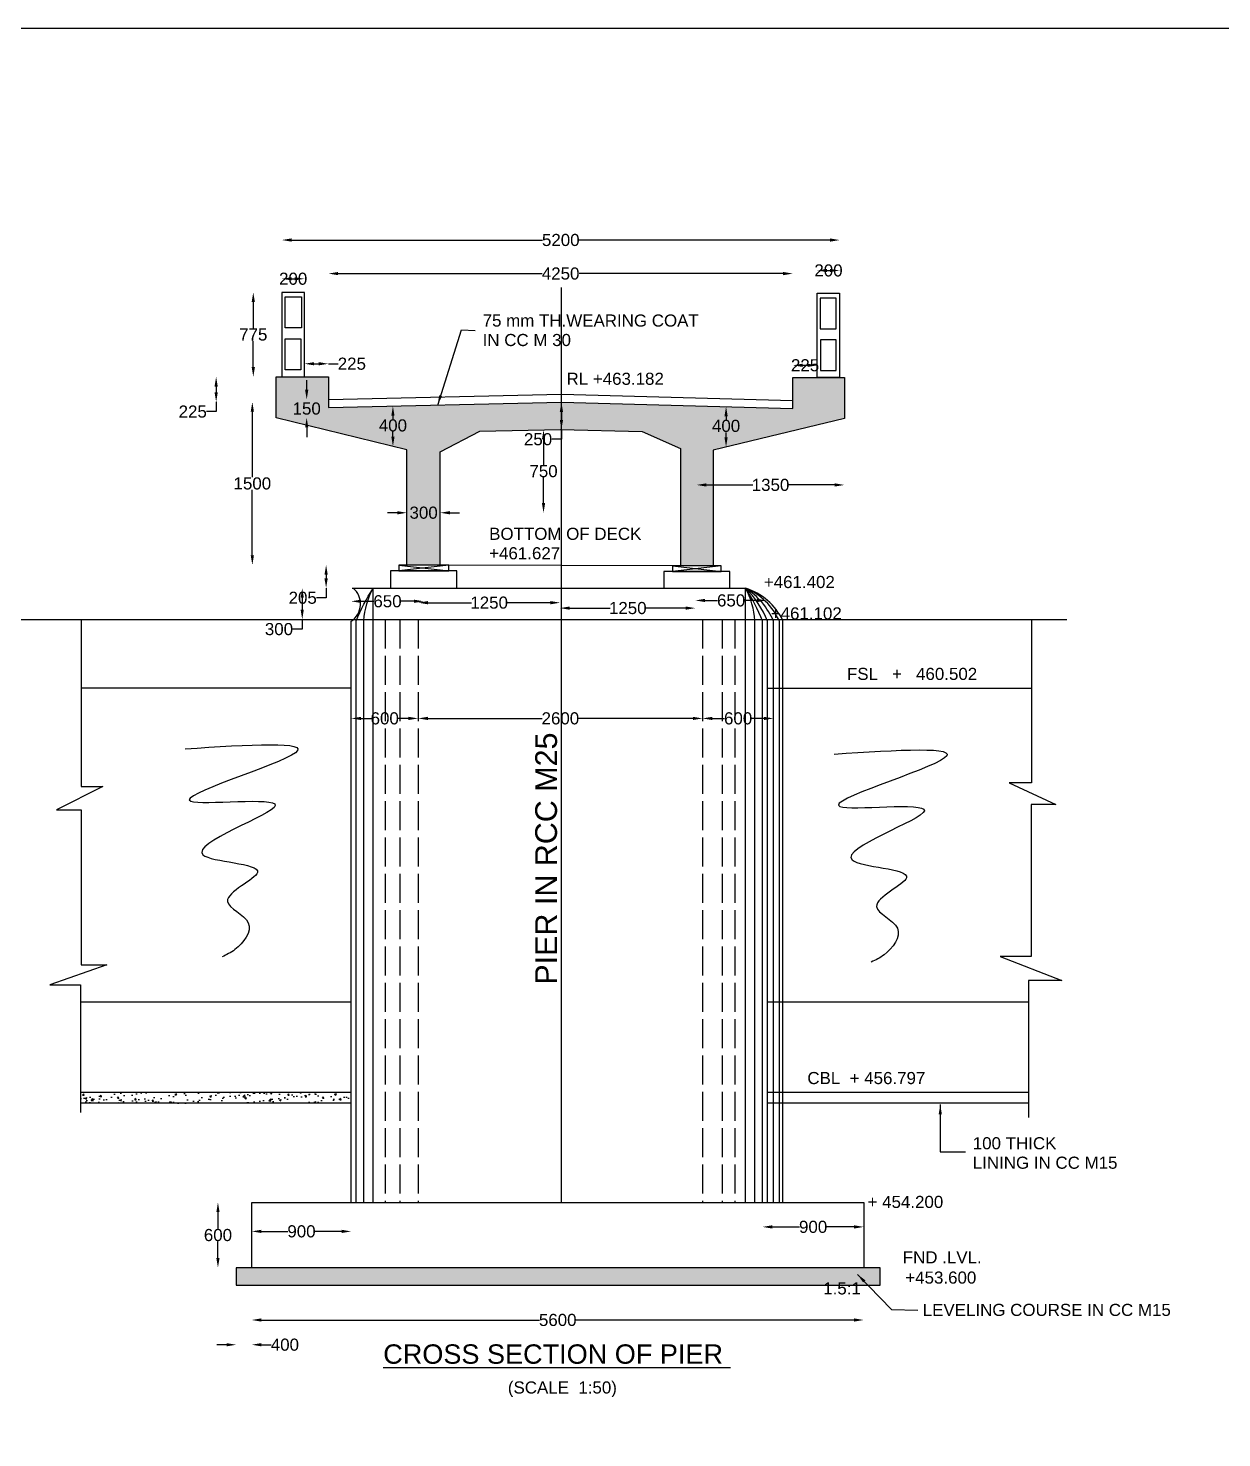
# Model space of a CAD drawing. Header units: inches. Extents: x 24360 to 25777, y 981 to 1995.
# Drawn here: x 24757 to 25250, y 1413 to 1995 of the extents above; entities that cross this region are included whole.
import ezdxf

# ---------------------------------------------------------------- set-up
doc = ezdxf.new("R2010")
doc.units = ezdxf.units.IN
doc.header["$MEASUREMENT"] = 0
doc.linetypes.add('ACAD_ISO02W100', pattern=[15, 12, -3])
doc.layers.add('DIMENSIONS', color=255, linetype='Continuous')
doc.layers.add('TEXT', color=1, linetype='Continuous')
doc.styles.get("Standard").update_dxf_attribs({"font": 'arial.ttf', "height": 5})
doc.dimstyles.get("Standard").update_dxf_attribs({"dimtxt": 5, "dimasz": 4, "dimexe": 0.18, "dimexo": 0.0625, "dimgap": 0.09, "dimtad": 0, "dimtih": 1, "dimtoh": 1, "dimdec": 4, "dimzin": 0, "dimdsep": 46, "dimtxsty": 'Standard', "dimcen": 0.09, "dimse1": 1, "dimse2": 1, "dimadec": 0, "dimazin": 0, "dimtfac": 1, "dimtdec": 4, "dimtofl": 0, "dimtmove": 0, "dimatfit": 3, "dimfxl": 1, "dimtolj": 1, "dimtzin": 0, "dimarcsym": 0})
pattern_1 = [(50, (0, 0), (7.1726018, -0.6275213), [0.75, -8.25]), (355, (0, 0), (-1.3875133, 7.5219213), [0.6, -6.6]), (100.4514, (0.598, -0.052), (5.7850938, 6.8943954), [0.637402, -7.0114211]), (46.1842, (0, 2), (10.6724105, -1.65519), [1.125, -12.375]), (96.6356, (0.889, 1.862), (9.346627, 9.7411787), [0.956103, -10.51713]), (351.1842, (0, 2), (9.3466195, 9.741186), [0.9, -9.9]), (21, (1, 1.5), (5.9690705, -4.0261889), [0.75, -8.25]), (326, (1, 1.5), (2.4331533, 7.2515005), [0.6, -6.6]), (71.4514, (1.4974, 1.1645), (8.4022263, 3.225305), [0.637402, -7.0114211]), (37.5, (0, 0), (0.12159855, 3.32893854), [0, -6.52, 0, -6.7, 0, -6.625]), (7.5, (0, 0), (2.63069537, 3.9441171), [0, -3.82, 0, -6.37, 0, -2.525]), (327.5, (-2.23, 0), (5.33822436, -0.22554872), [0, -2.5, 0, -7.8, 0, -10.35]), (317.5, (-3.23, 0), (5.8318617, 1.0010498), [0, -3.25, 0, -5.18, 0, -7.35])]

# ---------------------------------------------------------------- blocks, each defined once
blk = doc.blocks.new('*D14')
at = {"layer": 'Defpoints', "color": 0, "transparency": 16777216}
for p in [(24870.76, 1891.6), (24861.45, 1886), (24870.76, 1886)]:
    blk.add_point(p, dxfattribs=at)
at = {"layer": 'DIMENSIONS', "color": 0, "lineweight": -2, "transparency": 16777216}
blk.add_line((24865.45, 1891.6), (24866.76, 1891.6), dxfattribs=at)
at = {"layer": 'DIMENSIONS', "color": 0, "transparency": 16777216}
for points in [[(24865.45, 1892.27), (24865.45, 1890.94), (24861.45, 1891.6)], [(24866.76, 1892.27), (24866.76, 1890.94), (24870.76, 1891.6)]]:
    blk.add_solid(points, dxfattribs=at)
at = {"layer": 'DIMENSIONS', "color": 0, "transparency": 16777216, "insert": (24866.1, 1891.6), "char_height": 5, "attachment_point": 5}
blk.add_mtext('\\A1;200', dxfattribs=at)
blk = doc.blocks.new('*D15')
at = {"layer": 'Defpoints', "color": 0, "transparency": 16777216}
for p in [(24880.66, 1856.52), (24870.76, 1851.12), (24880.66, 1851.12)]:
    blk.add_point(p, dxfattribs=at)
at = {"layer": 'DIMENSIONS', "color": 0, "lineweight": -2, "transparency": 16777216}
for p, q in [((24874.76, 1856.52), (24876.66, 1856.52)), ((24880.66, 1856.52), (24884.66, 1856.52))]:
    blk.add_line(p, q, dxfattribs=at)
at = {"layer": 'DIMENSIONS', "color": 0, "transparency": 16777216}
for points in [[(24874.76, 1857.19), (24874.76, 1855.86), (24870.76, 1856.52)], [(24876.66, 1857.19), (24876.66, 1855.86), (24880.66, 1856.52)]]:
    blk.add_solid(points, dxfattribs=at)
at = {"layer": 'DIMENSIONS', "color": 0, "transparency": 16777216, "insert": (24890.33, 1856.52), "char_height": 5, "attachment_point": 5}
blk.add_mtext('\\A1;225', dxfattribs=at)
blk = doc.blocks.new('*D16')
at = {"layer": 'Defpoints', "color": 0, "transparency": 16777216}
for p in [(24871.68, 1841.77), (24880.66, 1841.77), (24859.13, 1834.23)]:
    blk.add_point(p, dxfattribs=at)
at = {"layer": 'DIMENSIONS', "color": 0, "lineweight": -2, "transparency": 16777216}
for p, q in [((24871.68, 1845.77), (24871.68, 1849.77)), ((24871.68, 1830.23), (24871.68, 1826.23))]:
    blk.add_line(p, q, dxfattribs=at)
at = {"layer": 'DIMENSIONS', "color": 0, "transparency": 16777216}
for points in [[(24871.02, 1845.77), (24872.35, 1845.77), (24871.68, 1841.77)], [(24871.02, 1830.23), (24872.35, 1830.23), (24871.68, 1834.23)]]:
    blk.add_solid(points, dxfattribs=at)
at = {"layer": 'DIMENSIONS', "color": 0, "transparency": 16777216, "insert": (24871.68, 1838), "char_height": 5, "attachment_point": 5}
blk.add_mtext('\\A1;150', dxfattribs=at)
blk = doc.blocks.new('*D17')
at = {"layer": 'Defpoints', "color": 0, "transparency": 16777216}
for p in [(24906.92, 1839.04), (24907.3, 1822.42), (24907.37, 1822.42)]:
    blk.add_point(p, dxfattribs=at)
at = {"layer": 'DIMENSIONS', "color": 0, "lineweight": -2, "transparency": 16777216}
for p, q in [((24907.3, 1835.04), (24907.3, 1833.68)), ((24907.3, 1826.42), (24907.3, 1828.4))]:
    blk.add_line(p, q, dxfattribs=at)
at = {"layer": 'DIMENSIONS', "color": 0, "transparency": 16777216}
for points in [[(24906.64, 1835.04), (24907.97, 1835.04), (24907.3, 1839.04)], [(24906.64, 1826.42), (24907.97, 1826.42), (24907.3, 1822.42)]]:
    blk.add_solid(points, dxfattribs=at)
at = {"layer": 'DIMENSIONS', "color": 0, "transparency": 16777216, "insert": (24907.3, 1831.04), "char_height": 5, "attachment_point": 5}
blk.add_mtext('\\A1;400', dxfattribs=at)
blk = doc.blocks.new('*D18')
at = {"layer": 'Defpoints', "color": 0, "transparency": 16777216}
for p in [(24913.1, 1795.01), (24926.85, 1795.01), (24926.85, 1795.01)]:
    blk.add_point(p, dxfattribs=at)
at = {"layer": 'DIMENSIONS', "color": 0, "lineweight": -2, "transparency": 16777216}
for p, q in [((24909.1, 1795.01), (24905.1, 1795.01)), ((24930.85, 1795.01), (24934.85, 1795.01))]:
    blk.add_line(p, q, dxfattribs=at)
at = {"layer": 'DIMENSIONS', "color": 0, "transparency": 16777216}
for points in [[(24909.1, 1795.68), (24909.1, 1794.34), (24913.1, 1795.01)], [(24930.85, 1795.68), (24930.85, 1794.34), (24926.85, 1795.01)]]:
    blk.add_solid(points, dxfattribs=at)
at = {"layer": 'DIMENSIONS', "color": 0, "transparency": 16777216, "insert": (24919.98, 1795.01), "char_height": 5, "attachment_point": 5}
blk.add_mtext('\\A1;300', dxfattribs=at)
blk = doc.blocks.new('*D19')
at = {"layer": 'Defpoints', "color": 0, "transparency": 16777216}
for p in [(25091.8, 1907.6), (24861.45, 1886), (25091.8, 1886)]:
    blk.add_point(p, dxfattribs=at)
at = {"layer": 'DIMENSIONS', "color": 0, "lineweight": -2, "transparency": 16777216}
for p, q in [((24865.45, 1907.6), (24969.07, 1907.6)), ((25087.8, 1907.6), (24984.17, 1907.6))]:
    blk.add_line(p, q, dxfattribs=at)
at = {"layer": 'DIMENSIONS', "color": 0, "transparency": 16777216}
for points in [[(24865.45, 1908.27), (24865.45, 1906.93), (24861.45, 1907.6)], [(25087.8, 1908.27), (25087.8, 1906.93), (25091.8, 1907.6)]]:
    blk.add_solid(points, dxfattribs=at)
at = {"layer": 'DIMENSIONS', "color": 0, "transparency": 16777216, "insert": (24976.62, 1907.6), "char_height": 5, "attachment_point": 5}
blk.add_mtext('\\A1;5200', dxfattribs=at)
blk = doc.blocks.new('*D20')
at = {"layer": 'Defpoints', "color": 0, "transparency": 16777216}
for p in [(25072.46, 1893.75), (24880.66, 1851.12), (25072.46, 1850.8)]:
    blk.add_point(p, dxfattribs=at)
at = {"layer": 'DIMENSIONS', "color": 0, "lineweight": -2, "transparency": 16777216}
for p, q in [((24884.66, 1893.75), (24968.91, 1893.75)), ((25068.46, 1893.75), (24984.2, 1893.75))]:
    blk.add_line(p, q, dxfattribs=at)
at = {"layer": 'DIMENSIONS', "color": 0, "transparency": 16777216}
for points in [[(24884.66, 1894.42), (24884.66, 1893.09), (24880.66, 1893.75)], [(25068.46, 1894.42), (25068.46, 1893.09), (25072.46, 1893.75)]]:
    blk.add_solid(points, dxfattribs=at)
at = {"layer": 'DIMENSIONS', "color": 0, "transparency": 16777216, "insert": (24976.56, 1893.75), "char_height": 5, "attachment_point": 5}
blk.add_mtext('\\A1;4250', dxfattribs=at)
blk = doc.blocks.new('*D21')
at = {"layer": 'Defpoints', "color": 0, "transparency": 16777216}
for p in [(25091.8, 1895.03), (25082.57, 1885.72), (25091.8, 1886)]:
    blk.add_point(p, dxfattribs=at)
at = {"layer": 'DIMENSIONS', "color": 0, "lineweight": -2, "transparency": 16777216}
blk.add_line((25086.57, 1895.03), (25087.8, 1895.03), dxfattribs=at)
at = {"layer": 'DIMENSIONS', "color": 0, "transparency": 16777216}
for points in [[(25086.57, 1895.7), (25086.57, 1894.37), (25082.57, 1895.03)], [(25087.8, 1895.7), (25087.8, 1894.37), (25091.8, 1895.03)]]:
    blk.add_solid(points, dxfattribs=at)
at = {"layer": 'DIMENSIONS', "color": 0, "transparency": 16777216, "insert": (25087.18, 1895.03), "char_height": 5, "attachment_point": 5}
blk.add_mtext('\\A1;200', dxfattribs=at)
blk = doc.blocks.new('*D22')
at = {"layer": 'Defpoints', "color": 0, "transparency": 16777216}
for p in [(25072.46, 1850.8), (25082.57, 1855.88), (25082.57, 1850.8)]:
    blk.add_point(p, dxfattribs=at)
at = {"layer": 'DIMENSIONS', "color": 0, "lineweight": -2, "transparency": 16777216}
blk.add_line((25076.46, 1855.88), (25078.57, 1855.88), dxfattribs=at)
at = {"layer": 'DIMENSIONS', "color": 0, "transparency": 16777216}
for points in [[(25076.46, 1856.55), (25076.46, 1855.21), (25072.46, 1855.88)], [(25078.57, 1856.55), (25078.57, 1855.21), (25082.57, 1855.88)]]:
    blk.add_solid(points, dxfattribs=at)
at = {"layer": 'DIMENSIONS', "color": 0, "transparency": 16777216, "insert": (25077.51, 1855.88), "char_height": 5, "attachment_point": 5}
blk.add_mtext('\\A1;225', dxfattribs=at)
blk = doc.blocks.new('*D23')
at = {"layer": 'Defpoints', "color": 0, "transparency": 16777216}
for p in [(24976.89, 1840.65), (24976.89, 1829.34), (24976.89, 1829.34)]:
    blk.add_point(p, dxfattribs=at)
at = {"layer": 'DIMENSIONS', "color": 0, "lineweight": -2, "transparency": 16777216}
for p, q in [((24976.89, 1836.65), (24976.89, 1833.34)), ((24976.89, 1829.34), (24976.89, 1825.34)), ((24976.89, 1825.34), (24972.89, 1825.34))]:
    blk.add_line(p, q, dxfattribs=at)
at = {"layer": 'DIMENSIONS', "color": 0, "transparency": 16777216}
for points in [[(24976.23, 1836.65), (24977.56, 1836.65), (24976.89, 1840.65)], [(24976.23, 1833.34), (24977.56, 1833.34), (24976.89, 1829.34)]]:
    blk.add_solid(points, dxfattribs=at)
at = {"layer": 'DIMENSIONS', "color": 0, "transparency": 16777216, "insert": (24967.24, 1825.34), "char_height": 5, "attachment_point": 5}
blk.add_mtext('\\A1;250', dxfattribs=at)
blk = doc.blocks.new('*D24')
at = {"layer": 'Defpoints', "color": 0, "transparency": 16777216}
for p in [(24978.57, 1829.3), (24969.5, 1795.01), (24978.58, 1795.01)]:
    blk.add_point(p, dxfattribs=at)
at = {"layer": 'DIMENSIONS', "color": 0, "lineweight": -2, "transparency": 16777216}
for p, q in [((24969.5, 1825.3), (24969.5, 1814.8)), ((24969.5, 1799.01), (24969.5, 1809.51))]:
    blk.add_line(p, q, dxfattribs=at)
at = {"layer": 'DIMENSIONS', "color": 0, "transparency": 16777216}
for points in [[(24968.84, 1825.3), (24970.17, 1825.3), (24969.5, 1829.3)], [(24968.84, 1799.01), (24970.17, 1799.01), (24969.5, 1795.01)]]:
    blk.add_solid(points, dxfattribs=at)
at = {"layer": 'DIMENSIONS', "color": 0, "transparency": 16777216, "insert": (24969.5, 1812.15), "char_height": 5, "attachment_point": 5}
blk.add_mtext('\\A1;750', dxfattribs=at)
blk = doc.blocks.new('*D25')
at = {"layer": 'Defpoints', "color": 0, "transparency": 16777216}
for p in [(25044.55, 1838.85), (25044.89, 1822.16), (25044.89, 1822.16)]:
    blk.add_point(p, dxfattribs=at)
at = {"layer": 'DIMENSIONS', "color": 0, "lineweight": -2, "transparency": 16777216}
for p, q in [((25044.89, 1834.85), (25044.89, 1833.49)), ((25044.89, 1826.16), (25044.89, 1828.21))]:
    blk.add_line(p, q, dxfattribs=at)
at = {"layer": 'DIMENSIONS', "color": 0, "transparency": 16777216}
for points in [[(25044.22, 1834.85), (25045.56, 1834.85), (25044.89, 1838.85)], [(25044.22, 1826.16), (25045.56, 1826.16), (25044.89, 1822.16)]]:
    blk.add_solid(points, dxfattribs=at)
at = {"layer": 'DIMENSIONS', "color": 0, "transparency": 16777216, "insert": (25044.89, 1830.85), "char_height": 5, "attachment_point": 5}
blk.add_mtext('\\A1;400', dxfattribs=at)
blk = doc.blocks.new('*D26')
at = {"layer": 'Defpoints', "color": 0, "transparency": 16777216}
for p in [(25093.77, 1833.98), (25032.72, 1805.91), (25093.77, 1806.49)]:
    blk.add_point(p, dxfattribs=at)
at = {"layer": 'DIMENSIONS', "color": 0, "lineweight": -2, "transparency": 16777216}
for p, q in [((25036.72, 1806.49), (25055.93, 1806.49)), ((25089.77, 1806.49), (25070.56, 1806.49))]:
    blk.add_line(p, q, dxfattribs=at)
at = {"layer": 'DIMENSIONS', "color": 0, "transparency": 16777216}
for points in [[(25036.72, 1807.16), (25036.72, 1805.83), (25032.72, 1806.49)], [(25089.77, 1807.16), (25089.77, 1805.83), (25093.77, 1806.49)]]:
    blk.add_solid(points, dxfattribs=at)
at = {"layer": 'DIMENSIONS', "color": 0, "transparency": 16777216, "insert": (25063.25, 1806.49), "char_height": 5, "attachment_point": 5}
blk.add_mtext('\\A1;1350', dxfattribs=at)
blk = doc.blocks.new('*D27')
at = {"layer": 'Defpoints', "color": 0, "transparency": 16777216}
for p in [(24861.45, 1886), (24849.63, 1851.12), (24861.45, 1851.12)]:
    blk.add_point(p, dxfattribs=at)
at = {"layer": 'DIMENSIONS', "color": 0, "lineweight": -2, "transparency": 16777216}
for p, q in [((24849.63, 1882), (24849.63, 1871.19)), ((24849.63, 1855.12), (24849.63, 1865.93))]:
    blk.add_line(p, q, dxfattribs=at)
at = {"layer": 'DIMENSIONS', "color": 0, "transparency": 16777216}
for points in [[(24848.97, 1882), (24850.3, 1882), (24849.63, 1886)], [(24848.97, 1855.12), (24850.3, 1855.12), (24849.63, 1851.12)]]:
    blk.add_solid(points, dxfattribs=at)
at = {"layer": 'DIMENSIONS', "color": 0, "transparency": 16777216, "insert": (24849.63, 1868.56), "char_height": 5, "attachment_point": 5}
blk.add_mtext('\\A1;775', dxfattribs=at)
blk = doc.blocks.new('*D28')
at = {"layer": 'Defpoints', "color": 0, "transparency": 16777216}
for p in [(24859.13, 1851.12), (24834.3, 1840.76), (24859.13, 1840.76)]:
    blk.add_point(p, dxfattribs=at)
at = {"layer": 'DIMENSIONS', "color": 0, "lineweight": -2, "transparency": 16777216}
for p, q in [((24834.3, 1847.12), (24834.3, 1844.76)), ((24834.3, 1840.76), (24834.3, 1836.76)), ((24834.3, 1836.76), (24830.3, 1836.76))]:
    blk.add_line(p, q, dxfattribs=at)
at = {"layer": 'DIMENSIONS', "color": 0, "transparency": 16777216}
for points in [[(24833.63, 1847.12), (24834.97, 1847.12), (24834.3, 1851.12)], [(24833.63, 1844.76), (24834.97, 1844.76), (24834.3, 1840.76)]]:
    blk.add_solid(points, dxfattribs=at)
at = {"layer": 'DIMENSIONS', "color": 0, "transparency": 16777216, "insert": (24824.63, 1836.76), "char_height": 5, "attachment_point": 5}
blk.add_mtext('\\A1;225', dxfattribs=at)
blk = doc.blocks.new('*D29')
at = {"layer": 'Defpoints', "color": 0, "transparency": 16777216}
for p in [(24859.13, 1840.76), (24849.24, 1773.42), (24909.69, 1773.42)]:
    blk.add_point(p, dxfattribs=at)
at = {"layer": 'DIMENSIONS', "color": 0, "lineweight": -2, "transparency": 16777216}
for p, q in [((24849.24, 1836.76), (24849.24, 1809.73)), ((24849.24, 1777.42), (24849.24, 1804.45))]:
    blk.add_line(p, q, dxfattribs=at)
at = {"layer": 'DIMENSIONS', "color": 0, "transparency": 16777216}
for points in [[(24848.58, 1836.76), (24849.91, 1836.76), (24849.24, 1840.76)], [(24848.58, 1777.42), (24849.91, 1777.42), (24849.24, 1773.42)]]:
    blk.add_solid(points, dxfattribs=at)
at = {"layer": 'DIMENSIONS', "color": 0, "transparency": 16777216, "insert": (24849.24, 1807.09), "char_height": 5, "attachment_point": 5}
blk.add_mtext('\\A1;1500', dxfattribs=at)
blk = doc.blocks.new('*D30')
at = {"layer": 'Defpoints', "color": 0, "transparency": 16777216}
for p in [(24909.69, 1773.42), (24879.71, 1763.89), (24906.31, 1763.89)]:
    blk.add_point(p, dxfattribs=at)
at = {"layer": 'DIMENSIONS', "color": 0, "lineweight": -2, "transparency": 16777216}
for p, q in [((24879.71, 1769.42), (24879.71, 1767.89)), ((24879.71, 1763.89), (24879.71, 1759.89)), ((24879.71, 1759.89), (24875.71, 1759.89))]:
    blk.add_line(p, q, dxfattribs=at)
at = {"layer": 'DIMENSIONS', "color": 0, "transparency": 16777216}
for points in [[(24879.04, 1769.42), (24880.38, 1769.42), (24879.71, 1773.42)], [(24879.04, 1767.89), (24880.38, 1767.89), (24879.71, 1763.89)]]:
    blk.add_solid(points, dxfattribs=at)
at = {"layer": 'DIMENSIONS', "color": 0, "transparency": 16777216, "insert": (24870.04, 1759.89), "char_height": 5, "attachment_point": 5}
blk.add_mtext('\\A1;205', dxfattribs=at)
blk = doc.blocks.new('*D31')
at = {"layer": 'Defpoints', "color": 0, "transparency": 16777216}
for p in [(24899.14, 1763.89), (24869.85, 1750.95), (24899.14, 1750.95)]:
    blk.add_point(p, dxfattribs=at)
at = {"layer": 'DIMENSIONS', "color": 0, "lineweight": -2, "transparency": 16777216}
for p, q in [((24869.85, 1759.89), (24869.85, 1754.95)), ((24869.85, 1746.95), (24865.85, 1746.95)), ((24869.85, 1750.95), (24869.85, 1746.95))]:
    blk.add_line(p, q, dxfattribs=at)
at = {"layer": 'DIMENSIONS', "color": 0, "transparency": 16777216}
for points in [[(24869.18, 1759.89), (24870.51, 1759.89), (24869.85, 1763.89)], [(24869.18, 1754.95), (24870.51, 1754.95), (24869.85, 1750.95)]]:
    blk.add_solid(points, dxfattribs=at)
at = {"layer": 'DIMENSIONS', "color": 0, "transparency": 16777216, "insert": (24860.24, 1746.95), "char_height": 5, "attachment_point": 5}
blk.add_mtext('\\A1;300', dxfattribs=at)
blk = doc.blocks.new('*D32')
at = {"layer": 'Defpoints', "color": 0, "transparency": 16777216}
for p in [(24920.02, 1758.45), (24890.1, 1750.26), (24920.02, 1750.95)]:
    blk.add_point(p, dxfattribs=at)
at = {"layer": 'DIMENSIONS', "color": 0, "lineweight": -2, "transparency": 16777216}
for p, q in [((24894.1, 1758.45), (24899.44, 1758.45)), ((24916.02, 1758.45), (24910.68, 1758.45))]:
    blk.add_line(p, q, dxfattribs=at)
at = {"layer": 'DIMENSIONS', "color": 0, "transparency": 16777216}
for points in [[(24894.1, 1759.12), (24894.1, 1757.79), (24890.1, 1758.45)], [(24916.02, 1759.12), (24916.02, 1757.79), (24920.02, 1758.45)]]:
    blk.add_solid(points, dxfattribs=at)
at = {"layer": 'DIMENSIONS', "color": 0, "transparency": 16777216, "insert": (24905.06, 1758.45), "char_height": 5, "attachment_point": 5}
blk.add_mtext('\\A1;650', dxfattribs=at)
blk = doc.blocks.new('*D33')
at = {"layer": 'Defpoints', "color": 0, "transparency": 16777216}
for p in [(24976.36, 1757.88), (24917.72, 1750.95), (24976.36, 1750.95)]:
    blk.add_point(p, dxfattribs=at)
at = {"layer": 'DIMENSIONS', "color": 0, "lineweight": -2, "transparency": 16777216}
for p, q in [((24921.72, 1757.88), (24939.73, 1757.88)), ((24972.36, 1757.88), (24954.35, 1757.88))]:
    blk.add_line(p, q, dxfattribs=at)
at = {"layer": 'DIMENSIONS', "color": 0, "transparency": 16777216}
for points in [[(24921.72, 1758.54), (24921.72, 1757.21), (24917.72, 1757.88)], [(24972.36, 1758.54), (24972.36, 1757.21), (24976.36, 1757.88)]]:
    blk.add_solid(points, dxfattribs=at)
at = {"layer": 'DIMENSIONS', "color": 0, "transparency": 16777216, "insert": (24947.04, 1757.88), "char_height": 5, "attachment_point": 5}
blk.add_mtext('\\A1;1250', dxfattribs=at)
blk = doc.blocks.new('*D34')
at = {"layer": 'Defpoints', "color": 0, "transparency": 16777216}
for p in [(25032.22, 1755.64), (24976.36, 1750.95), (25032.22, 1750.95)]:
    blk.add_point(p, dxfattribs=at)
at = {"layer": 'DIMENSIONS', "color": 0, "lineweight": -2, "transparency": 16777216}
for p, q in [((24980.36, 1755.64), (24996.98, 1755.64)), ((25028.22, 1755.64), (25011.6, 1755.64))]:
    blk.add_line(p, q, dxfattribs=at)
at = {"layer": 'DIMENSIONS', "color": 0, "transparency": 16777216}
for points in [[(24980.36, 1756.31), (24980.36, 1754.97), (24976.36, 1755.64)], [(25028.22, 1756.31), (25028.22, 1754.97), (25032.22, 1755.64)]]:
    blk.add_solid(points, dxfattribs=at)
at = {"layer": 'DIMENSIONS', "color": 0, "transparency": 16777216, "insert": (25004.29, 1755.64), "char_height": 5, "attachment_point": 5}
blk.add_mtext('\\A1;1250', dxfattribs=at)
blk = doc.blocks.new('*D35')
at = {"layer": 'Defpoints', "color": 0, "transparency": 16777216}
for p in [(25061.72, 1758.8), (25032.22, 1750.95), (25061.72, 1750.95)]:
    blk.add_point(p, dxfattribs=at)
at = {"layer": 'DIMENSIONS', "color": 0, "lineweight": -2, "transparency": 16777216}
for p, q in [((25036.22, 1758.8), (25041.35, 1758.8)), ((25057.72, 1758.8), (25052.59, 1758.8))]:
    blk.add_line(p, q, dxfattribs=at)
at = {"layer": 'DIMENSIONS', "color": 0, "transparency": 16777216}
for points in [[(25036.22, 1759.47), (25036.22, 1758.13), (25032.22, 1758.8)], [(25057.72, 1759.47), (25057.72, 1758.13), (25061.72, 1758.8)]]:
    blk.add_solid(points, dxfattribs=at)
at = {"layer": 'DIMENSIONS', "color": 0, "transparency": 16777216, "insert": (25046.97, 1758.8), "char_height": 5, "attachment_point": 5}
blk.add_mtext('\\A1;650', dxfattribs=at)
blk = doc.blocks.new('*D36')
at = {"layer": 'Defpoints', "color": 0, "transparency": 16777216}
for p in [(24848.98, 1510.27), (24890.1, 1510.27), (24890.1, 1498.31)]:
    blk.add_point(p, dxfattribs=at)
at = {"layer": 'DIMENSIONS', "color": 0, "lineweight": -2, "transparency": 16777216}
for p, q in [((24852.98, 1498.31), (24863.93, 1498.31)), ((24886.1, 1498.31), (24875.14, 1498.31))]:
    blk.add_line(p, q, dxfattribs=at)
at = {"layer": 'DIMENSIONS', "color": 0, "transparency": 16777216}
for points in [[(24852.98, 1498.98), (24852.98, 1497.65), (24848.98, 1498.31)], [(24886.1, 1498.98), (24886.1, 1497.65), (24890.1, 1498.31)]]:
    blk.add_solid(points, dxfattribs=at)
at = {"layer": 'DIMENSIONS', "color": 0, "transparency": 16777216, "insert": (24869.54, 1498.31), "char_height": 5, "attachment_point": 5}
blk.add_mtext('\\A1;900', dxfattribs=at)
blk = doc.blocks.new('*D37')
at = {"layer": 'Defpoints', "color": 0, "transparency": 16777216}
for p in [(24848.98, 1510.27), (24835.04, 1483.31), (24848.98, 1483.31)]:
    blk.add_point(p, dxfattribs=at)
at = {"layer": 'DIMENSIONS', "color": 0, "lineweight": -2, "transparency": 16777216}
for p, q in [((24835.04, 1506.27), (24835.04, 1499.43)), ((24835.04, 1487.31), (24835.04, 1494.15))]:
    blk.add_line(p, q, dxfattribs=at)
at = {"layer": 'DIMENSIONS', "color": 0, "transparency": 16777216}
for points in [[(24834.38, 1506.27), (24835.71, 1506.27), (24835.04, 1510.27)], [(24834.38, 1487.31), (24835.71, 1487.31), (24835.04, 1483.31)]]:
    blk.add_solid(points, dxfattribs=at)
at = {"layer": 'DIMENSIONS', "color": 0, "transparency": 16777216, "insert": (24835.04, 1496.79), "char_height": 5, "attachment_point": 5}
blk.add_mtext('\\A1;600', dxfattribs=at)
blk = doc.blocks.new('*D38')
at = {"layer": 'Defpoints', "color": 0, "transparency": 16777216}
for p in [(24848.98, 1483.31), (25101.73, 1483.31), (25101.73, 1461.73)]:
    blk.add_point(p, dxfattribs=at)
at = {"layer": 'DIMENSIONS', "color": 0, "lineweight": -2, "transparency": 16777216}
for p, q in [((24852.98, 1461.73), (24967.81, 1461.73)), ((25097.73, 1461.73), (24982.9, 1461.73))]:
    blk.add_line(p, q, dxfattribs=at)
at = {"layer": 'DIMENSIONS', "color": 0, "transparency": 16777216}
for points in [[(24852.98, 1462.4), (24852.98, 1461.07), (24848.98, 1461.73)], [(25097.73, 1462.4), (25097.73, 1461.07), (25101.73, 1461.73)]]:
    blk.add_solid(points, dxfattribs=at)
at = {"layer": 'DIMENSIONS', "color": 0, "transparency": 16777216, "insert": (24975.36, 1461.73), "char_height": 5, "attachment_point": 5}
blk.add_mtext('\\A1;5600', dxfattribs=at)
blk = doc.blocks.new('*D39')
at = {"layer": 'Defpoints', "color": 0, "transparency": 16777216}
for p in [(25059.96, 1510.27), (25101.73, 1510.27), (25101.73, 1500.17)]:
    blk.add_point(p, dxfattribs=at)
at = {"layer": 'DIMENSIONS', "color": 0, "lineweight": -2, "transparency": 16777216}
for p, q in [((25063.96, 1500.17), (25075.24, 1500.17)), ((25097.73, 1500.17), (25086.45, 1500.17))]:
    blk.add_line(p, q, dxfattribs=at)
at = {"layer": 'DIMENSIONS', "color": 0, "transparency": 16777216}
for points in [[(25063.96, 1500.84), (25063.96, 1499.5), (25059.96, 1500.17)], [(25097.73, 1500.84), (25097.73, 1499.5), (25101.73, 1500.17)]]:
    blk.add_solid(points, dxfattribs=at)
at = {"layer": 'DIMENSIONS', "color": 0, "transparency": 16777216, "insert": (25080.84, 1500.17), "char_height": 5, "attachment_point": 5}
blk.add_mtext('\\A1;900', dxfattribs=at)
blk = doc.blocks.new('*D40')
at = {"layer": 'Defpoints', "color": 0, "transparency": 16777216}
for p in [(24842.59, 1483.31), (24848.98, 1483.31), (24848.98, 1451.52)]:
    blk.add_point(p, dxfattribs=at)
at = {"layer": 'DIMENSIONS', "color": 0, "lineweight": -2, "transparency": 16777216}
for p, q in [((24838.59, 1451.52), (24834.59, 1451.52)), ((24852.98, 1451.52), (24856.98, 1451.52))]:
    blk.add_line(p, q, dxfattribs=at)
at = {"layer": 'DIMENSIONS', "color": 0, "transparency": 16777216}
for points in [[(24838.59, 1452.19), (24838.59, 1450.85), (24842.59, 1451.52)], [(24852.98, 1452.19), (24852.98, 1450.85), (24848.98, 1451.52)]]:
    blk.add_solid(points, dxfattribs=at)
at = {"layer": 'DIMENSIONS', "color": 0, "transparency": 16777216, "insert": (24862.69, 1451.52), "char_height": 5, "attachment_point": 5}
blk.add_mtext('\\A1;400', dxfattribs=at)
blk = doc.blocks.new('*D53')
at = {"layer": 'Defpoints', "color": 0, "transparency": 16777216}
for p in [(24890.1, 1710.1), (24917.72, 1710.1), (24917.72, 1710.1)]:
    blk.add_point(p, dxfattribs=at)
at = {"layer": 'DIMENSIONS', "color": 0, "lineweight": -2, "transparency": 16777216}
for p, q in [((24894.1, 1710.1), (24898.29, 1710.1)), ((24913.72, 1710.1), (24909.53, 1710.1))]:
    blk.add_line(p, q, dxfattribs=at)
at = {"layer": 'DIMENSIONS', "color": 0, "transparency": 16777216}
for points in [[(24894.1, 1710.76), (24894.1, 1709.43), (24890.1, 1710.1)], [(24913.72, 1710.76), (24913.72, 1709.43), (24917.72, 1710.1)]]:
    blk.add_solid(points, dxfattribs=at)
at = {"layer": 'DIMENSIONS', "color": 0, "transparency": 16777216, "insert": (24903.91, 1710.1), "char_height": 5, "attachment_point": 5}
blk.add_mtext('\\A1;600', dxfattribs=at)
blk = doc.blocks.new('*D54')
at = {"layer": 'Defpoints', "color": 0, "transparency": 16777216}
for p in [(24917.72, 1710.1), (25035.19, 1710.1), (25035.19, 1710.1)]:
    blk.add_point(p, dxfattribs=at)
at = {"layer": 'DIMENSIONS', "color": 0, "lineweight": -2, "transparency": 16777216}
for p, q in [((24921.72, 1710.1), (24968.87, 1710.1)), ((25031.19, 1710.1), (24984.05, 1710.1))]:
    blk.add_line(p, q, dxfattribs=at)
at = {"layer": 'DIMENSIONS', "color": 0, "transparency": 16777216}
for points in [[(24921.72, 1710.76), (24921.72, 1709.43), (24917.72, 1710.1)], [(25031.19, 1710.76), (25031.19, 1709.43), (25035.19, 1710.1)]]:
    blk.add_solid(points, dxfattribs=at)
at = {"layer": 'DIMENSIONS', "color": 0, "transparency": 16777216, "insert": (24976.46, 1710.1), "char_height": 5, "attachment_point": 5}
blk.add_mtext('\\A1;2600', dxfattribs=at)
blk = doc.blocks.new('*D55')
at = {"layer": 'Defpoints', "color": 0, "transparency": 16777216}
for p in [(25035.19, 1710.1), (25064.52, 1710.1), (25064.52, 1710.1)]:
    blk.add_point(p, dxfattribs=at)
at = {"layer": 'DIMENSIONS', "color": 0, "lineweight": -2, "transparency": 16777216}
for p, q in [((25039.19, 1710.1), (25044.24, 1710.1)), ((25060.52, 1710.1), (25055.47, 1710.1))]:
    blk.add_line(p, q, dxfattribs=at)
at = {"layer": 'DIMENSIONS', "color": 0, "transparency": 16777216}
for points in [[(25039.19, 1710.76), (25039.19, 1709.43), (25035.19, 1710.1)], [(25060.52, 1710.76), (25060.52, 1709.43), (25064.52, 1710.1)]]:
    blk.add_solid(points, dxfattribs=at)
at = {"layer": 'DIMENSIONS', "color": 0, "transparency": 16777216, "insert": (25049.86, 1710.1), "char_height": 5, "attachment_point": 5}
blk.add_mtext('\\A1;600', dxfattribs=at)

msp = doc.modelspace()

# ---------------------------------------------------------------- hatches: boundary and pattern name
h = msp.add_hatch()
h.set_pattern_fill('AR-CONC', color=0, style=0)
h.set_pattern_definition([(50, (23069.345, 976.6315), (7.172602, -0.627521), [0.75, -8.25]), (355, (23069.345, 976.6315), (-1.387513, 7.521921), [0.6, -6.6]), (100.4514, (23069.943, 976.579), (5.785094, 6.894395), [0.637402, -7.01142]), (46.1842, (23069.345, 978.6315), (10.67241, -1.65519), [1.125, -12.375]), (96.6356, (23070.235, 978.494), (9.346627, 9.74118), [0.956103, -10.51713]), (351.1842, (23069.345, 978.632), (9.34662, 9.741186), [0.9, -9.9]), (21, (23070.345, 978.1315), (5.96907, -4.026189), [0.75, -8.25]), (326, (23070.345, 978.1315), (2.433153, 7.2515), [0.6, -6.6]), (71.4514, (23070.8426, 977.796), (8.402226, 3.225305), [0.637402, -7.01142]), (37.5, (23069.3452, 976.6315), (0.1215986, 3.3289385), [0, -6.52, 0, -6.7, 0, -6.625]), (7.5, (23069.3452, 976.6315), (2.6306954, 3.944117), [0, -3.82, 0, -6.37, 0, -2.525]), (327.5, (23067.1152, 976.6315), (5.3382244, -0.2255487), [0, -2.5, 0, -7.8, 0, -10.35]), (317.5, (23066.115, 976.6315), (5.831862, 1.00105), [0, -3.25, 0, -5.18, 0, -7.35])])
h.paths.add_polyline_path([(25039.51206, 1820.85745), (25093.77437, 1833.98159), (25093.77437, 1850.79795), (25072.45763, 1850.79795), (25072.45763, 1838.10636), (24976.89249, 1840.65282), (24880.65608, 1838.43406), (24880.65608, 1851.12261), (24859.13005, 1851.12261), (24859.13005, 1834.23216), (24913.09818, 1821.01926), (24913.09818, 1773.41552), (24926.85383, 1773.41552), (24926.85383, 1820.21654), (24943.24427, 1828.72671), (24976.54882, 1829.34803), (25010.28843, 1828.5334), (25026.09918, 1821.48972), (25026.09918, 1773.1153), (25039.51206, 1773.1153)])
at = {"layer": 'DIMENSIONS'}
h = msp.add_hatch(dxfattribs=at)
h.set_pattern_fill('AR-CONC', color=0, style=0)
h.set_pattern_definition(pattern_1)
h.paths.add_polyline_path([(24890.09554, 1555.62887), (24778.3294, 1555.62887), (24778.3294, 1551.21287), (24890.09554, 1551.21287)])
h = msp.add_hatch(dxfattribs=at)
h.set_pattern_fill('AR-CONC', color=0, style=0)
h.set_pattern_definition(pattern_1)
h.paths.add_polyline_path([(25108.54175, 1483.30528), (24842.59305, 1483.30528), (24842.59305, 1476.12345), (25108.54175, 1476.12345)])
h.paths.add_polyline_path([(25083.73895, 1470.92631), (25101.82729, 1470.92631), (25101.82729, 1478.58491), (25083.73895, 1478.58491)], flags=9)

# ---------------------------------------------------------------- linework, layer by layer
at = {"color": 0}
for points in [[(24861.44785, 1851.12261), (24870.75511, 1851.12261), (24870.75511, 1885.99504), (24861.44785, 1885.99504)], [(25091.79549, 1850.79795), (25082.57125, 1850.79795), (25082.57125, 1885.72404), (25091.79549, 1885.72404)], [(24862.73638, 1884.11179), (24869.49586, 1884.11179), (24869.49586, 1871.36349), (24862.73638, 1871.36349)], [(25090.37923, 1883.63189), (25083.78817, 1883.63189), (25083.78817, 1870.96179), (25090.37923, 1870.96179)], [(24862.73638, 1866.83186), (24869.23172, 1866.83186), (24869.23172, 1854.06992), (24862.73638, 1854.06992)], [(25090.37923, 1866.39923), (25083.91914, 1866.39923), (25083.91914, 1853.77629), (25090.37923, 1853.77629)], [(24906.31364, 1763.89264), (24933.64415, 1763.89264), (24933.64415, 1771.08092), (24906.31364, 1771.08092)], [(24909.69345, 1771.08092), (24930.3478, 1771.08092), (24930.3478, 1773.41552), (24909.69345, 1773.41552)], [(25019.18706, 1763.89264), (25046.37788, 1763.89264), (25046.37788, 1770.69389), (25019.18706, 1770.69389)], [(25022.73369, 1770.69389), (25042.89037, 1770.69389), (25042.89037, 1773.1153), (25022.73369, 1773.1153)], [(24848.98052, 1510.27274), (25101.72977, 1510.27274), (25101.72977, 1483.30528), (24848.98052, 1483.30528)], [(25108.54175, 1483.30528), (24842.59305, 1483.30528), (24842.59305, 1476.12345), (25108.54175, 1476.12345)]]:
    msp.add_lwpolyline(points, close=True, dxfattribs=at)
for points in [[(24913.09818, 1773.41552), (24913.09818, 1821.01926), (24859.13005, 1834.23216), (24859.13005, 1851.12261), (24880.65608, 1851.12261), (24880.65608, 1838.43406), (24976.89249, 1840.65282), (25072.45763, 1838.10636), (25072.45763, 1850.79795), (25093.77437, 1850.79795), (25093.77437, 1833.98159), (25039.51206, 1820.85745), (25039.51206, 1773.1153)], [(24880.65608, 1841.77442), (24976.89871, 1844.03609), (25072.45763, 1841.34639)], [(24926.85383, 1773.41552), (24926.85383, 1820.21654), (24943.24427, 1828.72671), (24976.54882, 1829.34803), (25010.28843, 1828.5334), (25026.09918, 1821.48972), (25026.09918, 1773.1153)], [(24909.69345, 1773.41552), (24930.3478, 1771.08092)], [(24930.3478, 1773.41552), (24909.69345, 1771.08092)], [(25022.73369, 1773.1153), (24930.3478, 1773.41552)], [(25042.89037, 1773.1153), (25022.73369, 1770.69389)], [(25022.73369, 1773.1153), (25042.89037, 1770.69389)], [(24890.46716, 1763.89264), (25052.95248, 1763.89264)], [(24899.14459, 1510.27274), (24899.14459, 1763.89264)], [(25052.95248, 1510.27274), (25052.95248, 1763.89264)], [(24740.03969, 1750.95324), (25185.62252, 1750.95324)], [(24778.60146, 1750.95324), (24778.60146, 1681.94113), (24787.5276, 1681.94113), (24768.30005, 1672.42609), (24778.49057, 1672.42609), (24778.49057, 1618.65669)], [(25170.96321, 1750.95324), (25170.96321, 1683.48555), (25161.74263, 1683.48555), (25181.11636, 1674.51801), (25170.82749, 1674.51801), (25170.82749, 1611.80983)], [(24890.09554, 1722.63496), (24778.60146, 1722.63496)], [(25062.00153, 1722.63496), (25170.96321, 1722.63496)], [(24778.49057, 1618.65669), (24778.49057, 1608.39232), (24789.17549, 1608.39232), (24765.56446, 1600.13985), (24778.3294, 1600.13985), (24778.3294, 1547.41058)], [(25170.82749, 1611.80983), (25158.049, 1611.80983), (25183.53075, 1601.94139), (25169.73788, 1601.94139), (25169.73788, 1545.30192)], [(24778.49057, 1593.0549), (24890.09554, 1593.0549)], [(25062.00153, 1593.15596), (25169.73788, 1593.15596)], [(24890.09554, 1555.62887), (24778.3294, 1555.62887)], [(25062.00153, 1555.78166), (25169.73788, 1555.78166)], [(24890.09554, 1551.21287), (24778.3294, 1551.21287)], [(25062.00153, 1551.35953), (25169.73788, 1551.35953)]]:
    msp.add_lwpolyline(points, dxfattribs=at)
for points in [[(24890.09554, 1510.27274), (24890.09554, 1750.25747, 0.505227997), (24890.82615, 1763.89264)], [(24892.1403, 1510.27274), (24892.1403, 1750.33241, -0.051309727), (24899.14459, 1763.89264)], [(24895.31028, 1510.27274), (24895.31028, 1750.46195, -0.108206762), (24899.14459, 1763.89264)], [(25068.32411, 1510.27274), (25068.32411, 1750.57897, 0.203484804), (25052.95248, 1763.89264)], [(25066.9208, 1510.27274), (25066.9208, 1750.24894, 0.186216005), (25052.95248, 1763.89264)], [(25064.52043, 1510.27274), (25064.52043, 1750.30112, 0.14645804), (25052.95248, 1763.89264)], [(25062.00153, 1510.27274), (25062.00153, 1750.25747, 0.103402787), (25052.95248, 1763.89264)], [(25059.95677, 1510.27274), (25059.95677, 1750.33241, 0.051309727), (25052.95248, 1763.89264)], [(25056.78679, 1510.27274), (25056.78679, 1750.46195, 0.108206762), (25052.95248, 1763.89264)]]:
    msp.add_lwpolyline(points, format="xyb", dxfattribs=at)
at = {"color": 0, "linetype": 'ACAD_ISO02W100'}
for points in [[(24904.15967, 1750.95324), (24904.15967, 1510.27274)], [(24910.12783, 1750.95324), (24910.12783, 1510.27274)], [(24917.72365, 1750.95324), (24917.72365, 1510.27274)], [(25035.18994, 1750.95324), (25035.18994, 1510.27274)], [(25043.20951, 1750.95324), (25043.20951, 1510.27274)], [(25048.44732, 1750.95324), (25048.44732, 1510.27274)]]:
    msp.add_lwpolyline(points, dxfattribs=at)
at = {"color": 0}
for points in [[(24821.51996, 1697.55999), (24867.08474, 1695.95457), (24823.81541, 1675.88693), (24858.70633, 1674.16685), (24828.86109, 1653.82142), (24851.35655, 1646.48239), (24838.96109, 1634.55648), (24847.57668, 1625.66666), (24842.06759, 1614.65812), (24836.78804, 1611.67664)], [(25089.58612, 1695.39328), (25135.1509, 1693.78787), (25091.88157, 1673.72022), (25126.77249, 1672.00014), (25096.92726, 1651.65471), (25119.42271, 1644.31568), (25107.02725, 1632.38977), (25115.64284, 1623.49995), (25110.13376, 1612.49141), (25104.8542, 1609.50993)]]:
    msp.add_spline(points, degree=3, dxfattribs=at)
at = {"layer": 'DIMENSIONS', "color": 0}
msp.add_lwpolyline([(25749.7027, 989.38161), (24360.15951, 989.38161), (24360.15951, 1995.06263), (25749.7027, 1995.06263)], close=True, dxfattribs=at)
msp.add_lwpolyline([(24976.83874, 1888.06527), (24976.83874, 1510.27274)], dxfattribs=at)

# ---------------------------------------------------------------- texts
at = {"layer": 'TEXT', "color": 0}
for s, height, p in [('75 mm TH.WEARING COAT', 5, (24944.35941, 1871.86528)), ('IN CC M 30 ', 5, (24944.35941, 1863.83322)), ('RL +463.182', 5, (24979.00582, 1847.83385)), ('BOTTOM OF DECK', 5, (24947.04827, 1783.82104)), ('+461.627', 5, (24947.04827, 1775.78898)), ('+461.402', 5, (25060.48866, 1763.92274)), ('+461.102', 5, (25063.34578, 1750.95324)), ('FSL   +   460.502', 5, (25094.82013, 1725.98172)), ('CBL  + 456.797', 5, (25078.45765, 1559.12843)), ('100 THICK ', 5, (25146.76889, 1532.21157)), ('LINING IN CC M15 ', 5, (25146.76889, 1524.17951)), ('+ 454.200', 5, (25103.31605, 1507.996)), ('FND .LVL.', 5, (25117.86177, 1485.11109)), ('+453.600', 5, (25118.91068, 1476.75511)), ('1.5:1', 5, (25085.01539, 1472.28801)), ('LEVELING COURSE IN CC M15  ', 5, (25126.11396, 1463.40538)), ('%%UCROSS SECTION OF PIER ', 8, (24903.30168, 1443.67241)), ('(SCALE  1:50)', 5, (24954.77344, 1431.38258))]:
    msp.add_text(s, height=height, dxfattribs=at).set_placement(p)
msp.add_text('PIER IN RCC M25', height=9, rotation=90, dxfattribs=at).set_placement((24975.06385, 1600.19537))

# ---------------------------------------------------------------- dimensions: what is measured, and where the dimension line sits
at = {"layer": 'DIMENSIONS', "color": 0}
for base, p1, p2, text, picture, middle in [((25091.79549, 1907.59921), (24861.44785, 1885.99504), (25091.79549, 1885.99504), '5200', '*D19', (24976.62167, 1907.59921)), ((25072.45763, 1893.75319), (24880.65608, 1851.12261), (25072.45763, 1850.79795), '4250', '*D20', (24976.55685, 1893.75319)), ((24880.65608, 1856.52492), (24870.75511, 1851.12261), (24880.65608, 1851.12261), '225', '*D15', (24890.33101, 1856.52492)), ((25093.77437, 1806.49377), (25032.71883, 1805.91329), (25093.77437, 1833.98159), '1350', '*D26', (25063.2466, 1806.49377)), ((24926.85383, 1795.00983), (24913.09818, 1795.00983), (24926.85383, 1795.00983), '300', '*D18', (24919.976, 1795.00983)), ((24920.01893, 1758.45286), (24890.09554, 1750.25747), (24920.01893, 1750.95324), '650', '*D32', (24905.05724, 1758.45286)), ((24976.36113, 1757.87771), (24917.72365, 1750.95324), (24976.36113, 1750.95324), '1250', '*D33', (24947.04239, 1757.87771)), ((25032.22241, 1755.63904), (24976.36113, 1750.95324), (25032.22241, 1750.95324), '1250', '*D34', (25004.29177, 1755.63904)), ((25061.71614, 1758.79975), (25032.22241, 1750.95324), (25061.71614, 1750.95324), '650', '*D35', (25046.96927, 1758.79975)), ((24917.72365, 1710.09828), (24890.09554, 1710.09828), (24917.72365, 1710.09828), '600', '*D53', (24903.9096, 1710.09828)), ((25035.18994, 1710.09828), (24917.72365, 1710.09828), (25035.18994, 1710.09828), '2600', '*D54', (24976.4568, 1710.09828)), ((25064.52043, 1710.09828), (25035.18994, 1710.09828), (25064.52043, 1710.09828), '600', '*D55', (25049.85519, 1710.09828)), ((24890.09554, 1498.31354), (24848.98052, 1510.27274), (24890.09554, 1510.27274), '900', '*D36', (24869.53803, 1498.31354)), ((25101.72977, 1500.17156), (25059.95677, 1510.27274), (25101.72977, 1510.27274), '900', '*D39', (25080.84327, 1500.17156)), ((24848.98052, 1451.52055), (24842.59305, 1483.30528), (24848.98052, 1483.30528), '400', '*D40', (24862.68614, 1451.52055)), ((25101.72977, 1461.73395), (24848.98052, 1483.30528), (25101.72977, 1483.30528), '5600', '*D38', (24975.35515, 1461.73395))]:
    dim = msp.add_linear_dim(base=base, p1=p1, p2=p2, text=text, dimstyle='Standard', dxfattribs=at)
    dim.commit()
    dim.dimension.update_dxf_attribs({"geometry": picture, "text_midpoint": middle})
for base, p1, p2, text, picture, middle in [((25091.79549, 1895.03483), (25082.57125, 1885.72404), (25091.79549, 1885.99504), '200', '*D21', (25087.18337, 1895.03483)), ((24870.75511, 1891.6048), (24861.44785, 1885.99504), (24870.75511, 1885.99504), '200', '*D14', (24866.10148, 1891.6048)), ((25082.57125, 1855.88035), (25072.45763, 1850.79795), (25082.57125, 1850.79795), '225', '*D22', (25077.51444, 1855.88035))]:
    dim = msp.add_linear_dim(base=base, p1=p1, p2=p2, text=text, dimstyle='Standard', dxfattribs=at)
    dim.commit()
    dim.dimension.update_dxf_attribs({"geometry": picture, "text_midpoint": middle, "dimtype": 160})
for base, p1, p2, text, picture, middle in [((24849.63239, 1851.12261), (24861.44785, 1885.99504), (24861.44785, 1851.12261), '775', '*D27', (24849.63239, 1868.55882)), ((24834.30015, 1840.76102), (24859.13005, 1851.12261), (24859.13005, 1840.76102), '225', '*D28', (24824.62522, 1836.76102)), ((24871.68179, 1841.77442), (24859.13005, 1834.23216), (24880.65608, 1841.77442), '150', '*D16', (24871.68179, 1838.00329)), ((24849.24184, 1773.41552), (24859.13005, 1840.76102), (24909.69345, 1773.41552), '1500', '*D29', (24849.24184, 1807.08827)), ((24976.89221, 1829.33973), (24976.89249, 1840.65282), (24976.89249, 1829.33973), '250', '*D23', (24967.24457, 1825.33973)), ((24969.50276, 1795.00983), (24978.57332, 1829.29915), (24978.58108, 1795.00983), '750', '*D24', (24969.50276, 1812.15449)), ((24879.71154, 1763.89264), (24909.69345, 1773.41552), (24906.31364, 1763.89264), '205', '*D30', (24870.03662, 1759.89264)), ((24869.84807, 1750.95324), (24899.14459, 1763.89264), (24899.14459, 1750.95324), '300', '*D31', (24860.24477, 1746.95324)), ((24835.0443, 1483.30528), (24848.98052, 1510.27274), (24848.98052, 1483.30528), '600', '*D37', (24835.0443, 1496.78901))]:
    dim = msp.add_linear_dim(base=base, p1=p1, p2=p2, angle=90, text=text, dimstyle='Standard', dxfattribs=at)
    dim.commit()
    dim.dimension.update_dxf_attribs({"geometry": picture, "text_midpoint": middle})
for base, p1, p2, picture, middle in [((24907.30234, 1822.42251), (24906.92104, 1839.03961), (24907.3666, 1822.42251), '*D17', (24907.30234, 1831.03961)), ((25044.88971, 1822.15811), (25044.55484, 1838.84987), (25044.88971, 1822.15811), '*D25', (25044.88971, 1830.84987))]:
    dim = msp.add_linear_dim(base=base, p1=p1, p2=p2, angle=90, text='400', dimstyle='Standard', dxfattribs=at)
    dim.commit()
    dim.dimension.update_dxf_attribs({"geometry": picture, "text_midpoint": middle, "dimtype": 160})

# ---------------------------------------------------------------- leaders
at = {"color": 0}
msp.add_leader([(25133.35357, 1550.69912), (25133.35357, 1531.20947), (25143.79076, 1531.20947)], dimstyle='Standard', override={"dimgap": 0.09, "dimtad": 0}, dxfattribs=at)
at = {"layer": 'DIMENSIONS', "color": 0}
for points in [[(24925.78232, 1839.47446), (24935.6238, 1870.54609), (24941.29929, 1870.24772)], [(25099.17807, 1480.54735), (25113.26531, 1466.01624), (25124.03791, 1465.74033)]]:
    msp.add_leader(points, dimstyle='Standard', override={"dimgap": 0.09, "dimtad": 0}, dxfattribs=at)

doc.saveas('drawing.dxf')
